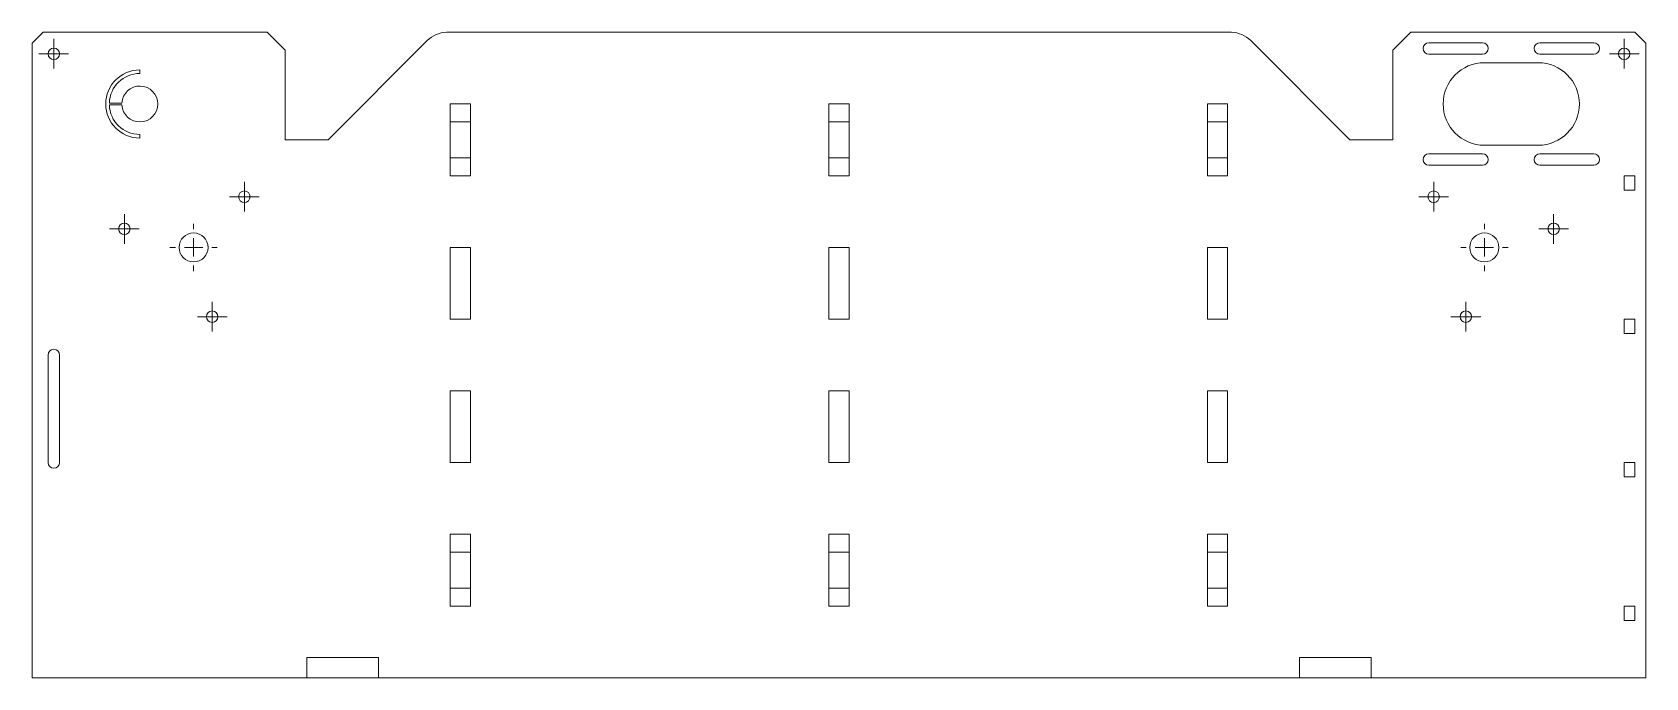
# Model space of a CAD drawing. Header units: millimetres. Extents: x 0 to 457, y 0 to 447.
# Drawn here: x 7.5 to 457.5, y 267.1 to 447.1 of the extents above; entities outside this region: 2.
import ezdxf

# ---------------------------------------------------------------- set-up
doc = ezdxf.new("R2010")
doc.units = ezdxf.units.MM
doc.styles.add('SLDTEXTSTYLE0', font='TXT', dxfattribs={"width": 0.7})

# ---------------------------------------------------------------- blocks, each defined once
blk = doc.blocks.new('SW_CENTERMARKSYMBOL_0')
at = {"color": 0, "linetype": 'Continuous', "lineweight": 0}
for p, q in [((0, 5.08), (0, 6.59)), ((-5.08, 0), (-6.59, 0)), ((0, 0), (-2.54, 0)), ((0, 0), (0, 2.54)), ((0, 0), (0, -2.54)), ((0, 0), (2.54, 0)), ((5.08, 0), (6.59, 0)), ((0, -5.08), (0, -6.59))]:
    blk.add_line(p, q, dxfattribs=at)
blk = doc.blocks.new('SW_CENTERMARKSYMBOL_1')
at = {"color": 0, "linetype": 'Continuous', "lineweight": 0}
for p, q in [((-2.54, 0), (-4.14, 0)), ((0, 0), (-2.54, 0)), ((0, 2.54), (0, 4.14)), ((0, 0), (0, 2.54)), ((0, 0), (0, -2.54)), ((0, 0), (2.54, 0)), ((2.54, 0), (4.14, 0)), ((0, -2.54), (0, -4.14))]:
    blk.add_line(p, q, dxfattribs=at)
blk = doc.blocks.new('SW_CENTERMARKSYMBOL_2')
at = {"color": 0, "linetype": 'Continuous', "lineweight": 0}
for p, q in [((-2.54, 0), (-4.14, 0)), ((0, 0), (-2.54, 0)), ((0, 2.54), (0, 4.14)), ((0, 0), (0, 2.54)), ((0, 0), (0, -2.54)), ((0, 0), (2.54, 0)), ((2.54, 0), (4.14, 0)), ((0, -2.54), (0, -4.14))]:
    blk.add_line(p, q, dxfattribs=at)
blk = doc.blocks.new('SW_CENTERMARKSYMBOL_3')
at = {"color": 0, "linetype": 'Continuous', "lineweight": 0}
for p, q in [((-2.54, 0), (-4.14, 0)), ((0, 0), (-2.54, 0)), ((0, 2.54), (0, 4.14)), ((0, 0), (0, 2.54)), ((0, 0), (0, -2.54)), ((0, 0), (2.54, 0)), ((2.54, 0), (4.14, 0)), ((0, -2.54), (0, -4.14))]:
    blk.add_line(p, q, dxfattribs=at)
blk = doc.blocks.new('SW_CENTERMARKSYMBOL_4')
at = {"color": 0, "linetype": 'Continuous', "lineweight": 0}
for p, q in [((-2.54, 0), (-4.14, 0)), ((0, 0), (-2.54, 0)), ((0, 2.54), (0, 4.14)), ((0, 0), (0, 2.54)), ((0, 0), (0, -2.54)), ((0, 0), (2.54, 0)), ((2.54, 0), (4.14, 0)), ((0, -2.54), (0, -4.14))]:
    blk.add_line(p, q, dxfattribs=at)
blk = doc.blocks.new('SW_CENTERMARKSYMBOL_5')
at = {"color": 0, "linetype": 'Continuous', "lineweight": 0}
for p, q in [((-2.54, 0), (-4.14, 0)), ((0, 0), (-2.54, 0)), ((0, 2.54), (0, 4.14)), ((0, 0), (0, 2.54)), ((0, 0), (0, -2.54)), ((0, 0), (2.54, 0)), ((2.54, 0), (4.14, 0)), ((0, -2.54), (0, -4.14))]:
    blk.add_line(p, q, dxfattribs=at)
blk = doc.blocks.new('SW_CENTERMARKSYMBOL_6')
at = {"color": 0, "linetype": 'Continuous', "lineweight": 0}
for p, q in [((0, 5.08), (0, 6.59)), ((-5.08, 0), (-6.59, 0)), ((0, 0), (-2.54, 0)), ((0, 0), (0, 2.54)), ((0, 0), (0, -2.54)), ((0, 0), (2.54, 0)), ((5.08, 0), (6.59, 0)), ((0, -5.08), (0, -6.59))]:
    blk.add_line(p, q, dxfattribs=at)
blk = doc.blocks.new('SW_CENTERMARKSYMBOL_7')
at = {"color": 0, "linetype": 'Continuous', "lineweight": 0}
for p, q in [((-2.54, 0), (-4.14, 0)), ((0, 0), (-2.54, 0)), ((0, 2.54), (0, 4.14)), ((0, 0), (0, 2.54)), ((0, 0), (0, -2.54)), ((0, 0), (2.54, 0)), ((2.54, 0), (4.14, 0)), ((0, -2.54), (0, -4.14))]:
    blk.add_line(p, q, dxfattribs=at)
blk = doc.blocks.new('SW_CENTERMARKSYMBOL_8')
at = {"color": 0, "linetype": 'Continuous', "lineweight": 0}
for p, q in [((-2.54, 0), (-4.14, 0)), ((0, 0), (-2.54, 0)), ((0, 2.54), (0, 4.14)), ((0, 0), (0, 2.54)), ((0, 0), (0, -2.54)), ((0, 0), (2.54, 0)), ((2.54, 0), (4.14, 0)), ((0, -2.54), (0, -4.14))]:
    blk.add_line(p, q, dxfattribs=at)
blk = doc.blocks.new('SW_CENTERMARKSYMBOL_9')
at = {"color": 0, "linetype": 'Continuous', "lineweight": 0}
for p, q in [((-2.54, 0), (-4.14, 0)), ((0, 0), (-2.54, 0)), ((0, 2.54), (0, 4.14)), ((0, 0), (0, 2.54)), ((0, 0), (0, -2.54)), ((0, 0), (2.54, 0)), ((2.54, 0), (4.14, 0)), ((0, -2.54), (0, -4.14))]:
    blk.add_line(p, q, dxfattribs=at)

msp = doc.modelspace()

# ---------------------------------------------------------------- linework, layer by layer
at = {"color": 7, "linetype": 'Continuous', "lineweight": 15}
for p, q in [((7.46, 444.06), (10.46, 447.06)), ((10.46, 447.06), (72.96, 447.06)), ((72.96, 447.06), (77.96, 442.06)), ((123, 447.06), (341.92, 447.06)), ((391.96, 447.06), (386.96, 442.06)), ((391.96, 447.06), (454.46, 447.06)), ((454.46, 447.06), (457.46, 444.06)), ((7.46, 267.06), (7.46, 444.06)), ((77.96, 442.06), (77.96, 417.06)), ((89.96, 417.06), (117.62, 444.72)), ((374.96, 417.06), (347.3, 444.72)), ((386.96, 442.06), (386.96, 417.06)), ((411.96, 444.16), (396.96, 444.16)), ((442.96, 444.16), (427.96, 444.16)), ((457.46, 267.06), (457.46, 444.06)), ((37.46, 435.56), (37.46, 436.56)), ((411.96, 440.96), (396.96, 440.96)), ((427.46, 438.56), (412.46, 438.56)), ((442.96, 440.96), (427.96, 440.96)), ((32.46, 427.31), (28.97, 427.31)), ((32.46, 426.81), (28.97, 426.81)), ((124.06, 422.06), (124.06, 427.06)), ((124.06, 427.06), (129.66, 427.06)), ((129.66, 427.06), (129.66, 422.06)), ((229.66, 427.06), (235.26, 427.06)), ((229.66, 422.06), (229.66, 427.06)), ((235.26, 427.06), (235.26, 422.06)), ((335.26, 427.06), (340.86, 427.06)), ((335.26, 422.06), (335.26, 427.06)), ((340.86, 427.06), (340.86, 422.06)), ((37.46, 418.56), (37.46, 417.56)), ((129.66, 422.06), (124.06, 422.06)), ((124.06, 422.06), (124.06, 412.06)), ((129.66, 422.06), (129.66, 412.06)), ((235.26, 422.06), (229.66, 422.06)), ((229.66, 422.06), (229.66, 412.06)), ((235.26, 422.06), (235.26, 412.06)), ((340.86, 422.06), (335.26, 422.06)), ((335.26, 422.06), (335.26, 412.06)), ((340.86, 422.06), (340.86, 412.06)), ((77.96, 417.06), (89.96, 417.06)), ((386.96, 417.06), (374.96, 417.06)), ((427.46, 415.56), (412.46, 415.56)), ((124.06, 412.06), (129.66, 412.06)), ((124.06, 407.06), (124.06, 412.06)), ((129.66, 412.06), (129.66, 407.06)), ((229.66, 412.06), (235.26, 412.06)), ((229.66, 407.06), (229.66, 412.06)), ((235.26, 412.06), (235.26, 407.06)), ((335.26, 412.06), (340.86, 412.06)), ((335.26, 407.06), (335.26, 412.06)), ((340.86, 412.06), (340.86, 407.06)), ((411.96, 413.16), (396.96, 413.16)), ((411.96, 409.96), (396.96, 409.96)), ((442.96, 413.16), (427.96, 413.16)), ((442.96, 409.96), (427.96, 409.96)), ((129.66, 407.06), (124.06, 407.06)), ((235.26, 407.06), (229.66, 407.06)), ((340.86, 407.06), (335.26, 407.06)), ((451.46, 407.06), (454.46, 407.06)), ((451.46, 403.06), (451.46, 407.06)), ((454.46, 407.06), (454.46, 403.06)), ((454.46, 403.06), (451.46, 403.06)), ((124.06, 387.06), (124.06, 367.06)), ((129.66, 387.06), (124.06, 387.06)), ((129.66, 387.06), (129.66, 367.06)), ((229.66, 387.06), (235.26, 387.06)), ((229.66, 387.06), (229.66, 367.06)), ((235.26, 387.06), (235.26, 367.06)), ((335.26, 387.06), (340.86, 387.06)), ((335.26, 387.06), (335.26, 367.06)), ((340.86, 387.06), (340.86, 367.06)), ((129.66, 367.06), (124.06, 367.06)), ((229.66, 367.06), (235.26, 367.06)), ((335.26, 367.06), (340.86, 367.06)), ((451.46, 363.06), (451.46, 367.06)), ((451.46, 367.06), (454.46, 367.06)), ((454.46, 367.06), (454.46, 363.06)), ((454.46, 363.06), (451.46, 363.06)), ((11.86, 327.06), (11.86, 357.06)), ((15.06, 357.06), (15.06, 327.06)), ((124.06, 347.06), (124.06, 327.06)), ((129.66, 347.06), (124.06, 347.06)), ((129.66, 347.06), (129.66, 327.06)), ((229.66, 347.06), (229.66, 327.06)), ((229.66, 347.06), (235.26, 347.06)), ((235.26, 347.06), (235.26, 327.06)), ((335.26, 347.06), (340.86, 347.06)), ((335.26, 347.06), (335.26, 327.06)), ((340.86, 347.06), (340.86, 327.06)), ((129.66, 327.06), (124.06, 327.06)), ((229.66, 327.06), (235.26, 327.06)), ((335.26, 327.06), (340.86, 327.06)), ((451.46, 323.06), (451.46, 327.06)), ((451.46, 327.06), (454.46, 327.06)), ((454.46, 327.06), (454.46, 323.06)), ((454.46, 323.06), (451.46, 323.06)), ((124.06, 302.06), (124.06, 307.06)), ((124.06, 307.06), (129.66, 307.06)), ((129.66, 307.06), (129.66, 302.06)), ((229.66, 302.06), (229.66, 307.06)), ((229.66, 307.06), (235.26, 307.06)), ((235.26, 307.06), (235.26, 302.06)), ((335.26, 307.06), (340.86, 307.06)), ((335.26, 302.06), (335.26, 307.06)), ((340.86, 307.06), (340.86, 302.06)), ((129.66, 302.06), (124.06, 302.06)), ((124.06, 302.06), (124.06, 292.06)), ((129.66, 302.06), (129.66, 292.06)), ((235.26, 302.06), (229.66, 302.06)), ((229.66, 302.06), (229.66, 292.06)), ((235.26, 302.06), (235.26, 292.06)), ((340.86, 302.06), (335.26, 302.06)), ((335.26, 302.06), (335.26, 292.06)), ((340.86, 302.06), (340.86, 292.06)), ((124.06, 292.06), (129.66, 292.06)), ((124.06, 287.06), (124.06, 292.06)), ((129.66, 292.06), (129.66, 287.06)), ((229.66, 292.06), (235.26, 292.06)), ((229.66, 287.06), (229.66, 292.06)), ((235.26, 292.06), (235.26, 287.06)), ((335.26, 292.06), (340.86, 292.06)), ((335.26, 287.06), (335.26, 292.06)), ((340.86, 292.06), (340.86, 287.06)), ((129.66, 287.06), (124.06, 287.06)), ((235.26, 287.06), (229.66, 287.06)), ((340.86, 287.06), (335.26, 287.06)), ((451.46, 283.06), (451.46, 287.06)), ((451.46, 287.06), (454.46, 287.06)), ((454.46, 287.06), (454.46, 283.06)), ((454.46, 283.06), (451.46, 283.06)), ((104.06, 272.66), (84.06, 272.66)), ((84.06, 267.06), (84.06, 272.66)), ((104.06, 267.06), (104.06, 272.66)), ((360.86, 272.66), (380.86, 272.66)), ((360.86, 267.06), (360.86, 272.66)), ((380.86, 267.06), (380.86, 272.66)), ((7.46, 267.06), (84.06, 267.06)), ((104.06, 267.06), (84.06, 267.06)), ((104.06, 267.06), (360.86, 267.06)), ((360.86, 267.06), (380.86, 267.06)), ((380.86, 267.06), (457.46, 267.06))]:
    msp.add_line(p, q, dxfattribs=at)
for centre, radius in [((13.46, 441.06), 1.6), ((451.46, 441.06), 1.6), ((66.61, 401.2), 1.6), ((398.32, 401.2), 1.6), ((33.14, 392.24), 1.6), ((431.78, 392.24), 1.6), ((52.46, 387.06), 4.05), ((412.46, 387.06), 4.05), ((57.64, 367.74), 1.6), ((407.29, 367.74), 1.6)]:
    msp.add_circle(centre, radius, dxfattribs=at)
for centre, radius, start, end in [((123.28, 439.07), 8, 92.0011, 135), ((341.64, 439.07), 8, 45, 87.9989), ((396.96, 442.56), 1.6, 90, 270), ((411.96, 442.56), 1.6, 270, 90), ((427.96, 442.56), 1.6, 90, 270), ((442.96, 442.56), 1.6, 270, 90), ((37.46, 427.06), 9.5, 90, 270), ((412.46, 427.06), 11.5, 90, 270), ((427.46, 427.06), 11.5, 270, 90), ((37.46, 427.06), 8.5, 90, 178.3146), ((37.46, 427.06), 5, 182.8651, 177.1349), ((37.46, 427.06), 8.5, 181.6854, 270), ((32.46, 427.06), 0.25, 88.5675, 90), ((32.46, 427.06), 0.25, 270, 271.4325), ((396.96, 411.56), 1.6, 90, 270), ((411.96, 411.56), 1.6, 270, 90), ((427.96, 411.56), 1.6, 90, 270), ((442.96, 411.56), 1.6, 270, 90), ((13.46, 357.06), 1.6, 0, 180), ((13.46, 327.06), 1.6, 180, 0)]:
    msp.add_arc(centre, radius, start, end, dxfattribs=at)

# ---------------------------------------------------------------- block references
at = {"color": 7, "linetype": 'Continuous', "lineweight": 0}
for name, p in [('SW_CENTERMARKSYMBOL_5', (13.46, 441.06)), ('SW_CENTERMARKSYMBOL_4', (451.46, 441.06)), ('SW_CENTERMARKSYMBOL_7', (66.61, 401.2)), ('SW_CENTERMARKSYMBOL_1', (398.32, 401.2)), ('SW_CENTERMARKSYMBOL_9', (33.14, 392.24)), ('SW_CENTERMARKSYMBOL_3', (431.78, 392.24)), ('SW_CENTERMARKSYMBOL_6', (52.46, 387.06)), ('SW_CENTERMARKSYMBOL_0', (412.46, 387.06)), ('SW_CENTERMARKSYMBOL_8', (57.64, 367.74)), ('SW_CENTERMARKSYMBOL_2', (407.29, 367.74))]:
    msp.add_blockref(name, p, dxfattribs=at)

# ---------------------------------------------------------------- texts
at = {"color": 7, "linetype": 'Continuous', "char_height": 7.9096, "attachment_point": 1, "style": 'SLDTEXTSTYLE0'}
for s, insert in [('SolidWorks Educational Edition.', (0, 22.06)), ('For Instructional Use Only.', (0, 10.2))]:
    msp.add_mtext(s, dxfattribs=dict(at, insert=insert))

doc.saveas('drawing.dxf')
